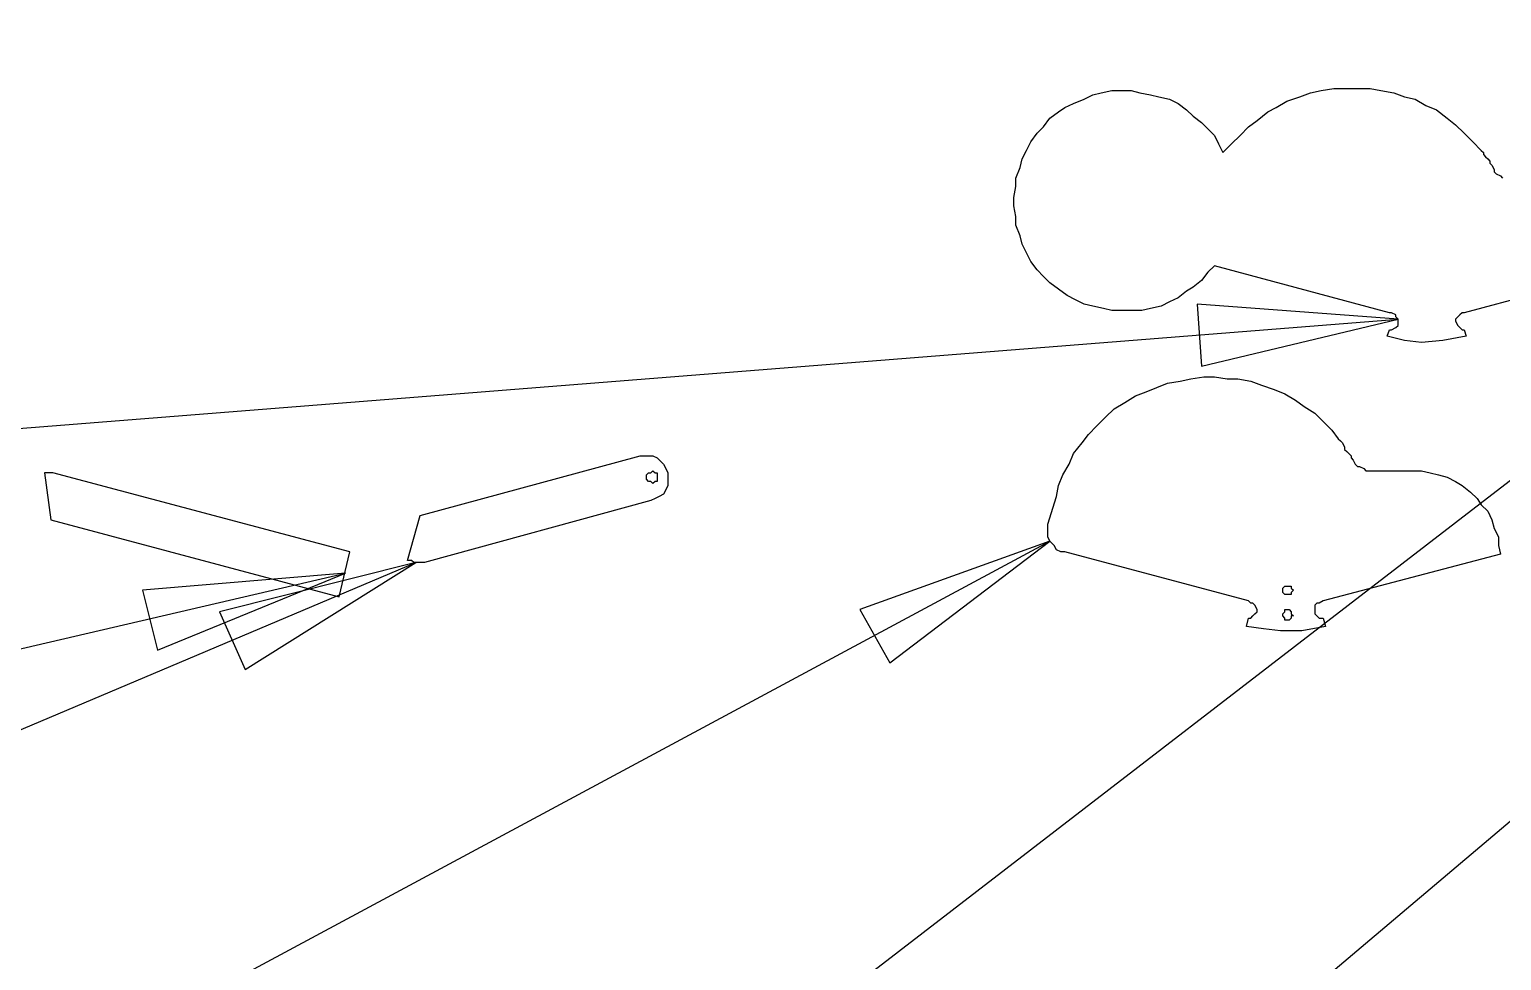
# Model space of a CAD drawing. Extents: x 9 to 432, y 44 to 411.
# Drawn here: x 63.44 to 82.9, y 95.3 to 107.6 of the extents above; entities that cross this region are included whole.
import ezdxf

# ---------------------------------------------------------------- set-up
doc = ezdxf.new("R2010")
doc.units = 0
doc.layers.get('0').update_dxf_attribs({"linetype": 'CONTINUOUS'})

msp = doc.modelspace()

# ---------------------------------------------------------------- linework, layer by layer
at = {"color": 7}
for p, q in [((26.924, 58.446811), (99.229333, 114.129256)), ((37.366222, 58.587922), (99.229333, 110.827256)), ((77.244222, 106.622144), (77.385333, 106.678589)), ((77.385333, 106.678589), (77.498222, 106.735033)), ((77.498222, 106.735033), (77.611111, 106.763256)), ((77.611111, 106.763256), (77.752222, 106.791478)), ((77.752222, 106.791478), (77.865111, 106.791478)), ((77.865111, 106.791478), (78.006222, 106.791478)), ((78.006222, 106.791478), (78.119111, 106.763256)), ((78.119111, 106.763256), (78.260222, 106.735033)), ((78.260222, 106.735033), (78.373111, 106.706811)), ((78.373111, 106.706811), (78.514222, 106.678589)), ((78.514222, 106.678589), (78.627111, 106.622144)), ((79.925333, 106.5657), (80.066444, 106.650367)), ((80.066444, 106.650367), (80.235778, 106.706811)), ((80.235778, 106.706811), (80.376889, 106.763256)), ((80.376889, 106.763256), (80.518, 106.791478)), ((80.518, 106.791478), (80.687333, 106.8197)), ((80.687333, 106.8197), (80.828444, 106.8197)), ((80.828444, 106.8197), (80.997778, 106.8197)), ((80.997778, 106.8197), (81.167111, 106.8197)), ((81.167111, 106.8197), (81.308222, 106.791478)), ((81.308222, 106.791478), (81.477556, 106.763256)), ((81.477556, 106.763256), (81.618667, 106.706811)), ((81.618667, 106.706811), (81.759778, 106.678589)), ((81.759778, 106.678589), (81.900889, 106.593922)), ((76.933778, 106.424589), (77.046667, 106.509256)), ((77.046667, 106.509256), (77.131333, 106.5657)), ((77.131333, 106.5657), (77.244222, 106.622144)), ((78.627111, 106.622144), (78.74, 106.537478)), ((78.74, 106.537478), (78.824667, 106.452811)), ((78.824667, 106.452811), (78.937556, 106.368144)), ((79.671333, 106.396367), (79.812444, 106.509256)), ((79.812444, 106.509256), (79.925333, 106.5657)), ((81.900889, 106.593922), (82.042, 106.537478)), ((82.042, 106.537478), (82.183111, 106.424589)), ((76.764444, 106.227033), (76.849111, 106.3117)), ((76.849111, 106.3117), (76.933778, 106.424589)), ((78.937556, 106.368144), (79.022222, 106.283478)), ((79.022222, 106.283478), (79.106889, 106.198811)), ((79.445556, 106.198811), (79.558444, 106.3117)), ((79.558444, 106.3117), (79.671333, 106.396367)), ((82.183111, 106.424589), (82.296, 106.339922)), ((82.296, 106.339922), (82.408889, 106.227033)), ((76.623333, 106.001256), (76.679778, 106.114144)), ((76.679778, 106.114144), (76.764444, 106.227033)), ((79.106889, 106.198811), (79.163333, 106.085922)), ((79.163333, 106.085922), (79.219778, 105.973033)), ((79.219778, 105.973033), (79.332667, 106.085922)), ((79.332667, 106.085922), (79.445556, 106.198811)), ((82.408889, 106.227033), (82.521778, 106.114144)), ((82.521778, 106.114144), (82.634667, 106.001256)), ((76.538667, 105.775478), (76.566889, 105.888367)), ((76.566889, 105.888367), (76.623333, 106.001256)), ((82.634667, 106.001256), (82.662889, 105.973033)), ((82.662889, 105.973033), (82.662889, 105.944811)), ((82.662889, 105.944811), (82.691111, 105.916589)), ((82.691111, 105.916589), (82.719333, 105.888367)), ((82.719333, 105.888367), (82.747556, 105.860144)), ((82.747556, 105.860144), (82.747556, 105.831922)), ((76.482222, 105.634367), (76.538667, 105.775478)), ((82.747556, 105.831922), (82.775778, 105.8037)), ((82.775778, 105.8037), (82.804, 105.747256)), ((82.804, 105.747256), (82.804, 105.719033)), ((82.804, 105.719033), (82.832222, 105.690811)), ((82.832222, 105.690811), (82.888667, 105.662589)), ((76.454, 105.380367), (76.482222, 105.521478)), ((76.482222, 105.521478), (76.482222, 105.634367)), ((82.888667, 105.662589), (82.916889, 105.634367)), ((76.454, 105.267478), (76.454, 105.380367)), ((76.482222, 105.126367), (76.454, 105.267478)), ((76.482222, 105.013478), (76.482222, 105.126367)), ((76.538667, 104.872367), (76.482222, 105.013478)), ((76.566889, 104.759478), (76.538667, 104.872367)), ((76.623333, 104.646589), (76.566889, 104.759478)), ((76.679778, 104.5337), (76.623333, 104.646589)), ((76.764444, 104.420811), (76.679778, 104.5337)), ((76.849111, 104.336144), (76.764444, 104.420811)), ((76.933778, 104.251478), (76.849111, 104.336144)), ((79.022222, 104.392589), (78.937556, 104.2797)), ((79.106889, 104.477256), (79.022222, 104.392589)), ((81.421111, 103.856367), (79.106889, 104.477256)), ((84.751333, 104.477256), (82.408889, 103.856367)), ((77.046667, 104.166811), (76.933778, 104.251478)), ((77.159556, 104.082144), (77.046667, 104.166811)), ((78.74, 104.138589), (78.627111, 104.053922)), ((78.824667, 104.195033), (78.74, 104.138589)), ((78.937556, 104.2797), (78.824667, 104.195033)), ((77.272444, 104.0257), (77.159556, 104.082144)), ((77.385333, 103.969256), (77.272444, 104.0257)), ((77.498222, 103.941033), (77.385333, 103.969256)), ((77.639333, 103.912811), (77.498222, 103.941033)), ((77.752222, 103.884589), (77.639333, 103.912811)), ((78.260222, 103.912811), (78.147333, 103.884589)), ((78.401333, 103.941033), (78.260222, 103.912811)), ((78.514222, 103.997478), (78.401333, 103.941033)), ((78.627111, 104.053922), (78.514222, 103.997478)), ((81.534, 103.7717), (78.881111, 103.969256)), ((78.881111, 103.969256), (78.937556, 103.150811)), ((81.534, 103.7717), (78.881111, 103.969256)), ((78.881111, 103.969256), (78.937556, 103.150811)), ((17.159111, 98.663478), (81.534, 103.7717)), ((77.893333, 103.884589), (77.752222, 103.884589)), ((78.006222, 103.884589), (77.893333, 103.884589)), ((78.147333, 103.884589), (78.006222, 103.884589)), ((78.937556, 103.150811), (81.534, 103.7717)), ((81.449333, 103.856367), (81.421111, 103.856367)), ((81.505778, 103.828144), (81.449333, 103.856367)), ((81.505778, 103.799922), (81.505778, 103.828144)), ((81.534, 103.7717), (81.505778, 103.799922)), ((81.534, 103.743478), (81.534, 103.7717)), ((81.534, 103.687033), (81.534, 103.743478)), ((82.324222, 103.799922), (82.296, 103.7717)), ((82.296, 103.7717), (82.296, 103.743478)), ((82.296, 103.743478), (82.324222, 103.687033)), ((82.352444, 103.828144), (82.324222, 103.799922)), ((82.380667, 103.856367), (82.352444, 103.828144)), ((82.408889, 103.856367), (82.380667, 103.856367)), ((81.392889, 103.545922), (81.421111, 103.630589)), ((81.618667, 103.489478), (81.392889, 103.545922)), ((81.421111, 103.630589), (81.449333, 103.630589)), ((81.449333, 103.630589), (81.505778, 103.658811)), ((81.505778, 103.658811), (81.534, 103.687033)), ((82.437111, 103.545922), (82.126667, 103.489478)), ((82.324222, 103.687033), (82.352444, 103.658811)), ((82.352444, 103.658811), (82.380667, 103.630589)), ((82.380667, 103.630589), (82.408889, 103.630589)), ((82.408889, 103.630589), (82.437111, 103.545922)), ((81.844444, 103.461256), (81.618667, 103.489478)), ((82.126667, 103.489478), (81.844444, 103.461256)), ((78.486, 102.925033), (78.655333, 102.953256)), ((78.655333, 102.953256), (78.796444, 102.981478)), ((78.796444, 102.981478), (78.965778, 103.0097)), ((78.965778, 103.0097), (79.106889, 103.0097)), ((79.106889, 103.0097), (79.276222, 102.981478)), ((79.276222, 102.981478), (79.417333, 102.981478)), ((79.417333, 102.981478), (79.586667, 102.953256)), ((79.586667, 102.953256), (79.727778, 102.896811)), ((77.921556, 102.671033), (78.062667, 102.7557)), ((78.062667, 102.7557), (78.203778, 102.812144)), ((78.203778, 102.812144), (78.344889, 102.868589)), ((78.344889, 102.868589), (78.486, 102.925033)), ((79.727778, 102.896811), (79.897111, 102.840367)), ((79.897111, 102.840367), (80.038222, 102.783922)), ((80.038222, 102.783922), (80.179333, 102.699256)), ((77.667556, 102.473478), (77.780444, 102.586367)), ((77.780444, 102.586367), (77.921556, 102.671033)), ((80.179333, 102.699256), (80.292222, 102.614589)), ((80.292222, 102.614589), (80.433333, 102.529922)), ((77.441778, 102.2477), (77.554667, 102.360589)), ((77.554667, 102.360589), (77.667556, 102.473478)), ((80.433333, 102.529922), (80.546222, 102.417033)), ((80.546222, 102.417033), (80.659111, 102.304144)), ((77.357111, 102.134811), (77.441778, 102.2477)), ((80.659111, 102.304144), (80.743778, 102.191256)), ((80.743778, 102.191256), (80.772, 102.163033)), ((80.772, 102.163033), (80.800222, 102.134811)), ((77.187778, 101.852589), (77.244222, 101.9937)), ((77.244222, 101.9937), (77.357111, 102.134811)), ((80.800222, 102.134811), (80.828444, 102.078367)), ((80.828444, 102.078367), (80.828444, 102.050144)), ((80.828444, 102.050144), (80.856667, 102.021922)), ((80.856667, 102.021922), (80.884889, 101.9937)), ((80.884889, 101.9937), (80.913111, 101.965478)), ((68.608222, 101.175256), (71.515111, 101.965478)), ((71.515111, 101.965478), (71.571556, 101.965478)), ((71.571556, 101.965478), (71.628, 101.965478)), ((71.628, 101.965478), (71.684444, 101.965478)), ((71.684444, 101.965478), (71.740889, 101.937256)), ((71.740889, 101.937256), (71.797333, 101.880811)), ((71.797333, 101.880811), (71.825556, 101.852589)), ((71.825556, 101.852589), (71.853778, 101.796144)), ((71.853778, 101.796144), (71.882, 101.7397)), ((77.103111, 101.711478), (77.187778, 101.852589)), ((80.913111, 101.965478), (80.913111, 101.937256)), ((80.913111, 101.937256), (80.941333, 101.909033)), ((80.941333, 101.909033), (80.969556, 101.852589)), ((80.969556, 101.852589), (80.997778, 101.824367)), ((80.997778, 101.824367), (81.026, 101.824367)), ((81.026, 101.824367), (81.082444, 101.796144)), ((81.082444, 101.796144), (81.110667, 101.767922)), ((63.754, 101.7397), (63.641111, 101.7397)), ((63.641111, 101.7397), (63.725778, 101.118811)), ((67.676889, 100.695478), (63.754, 101.7397)), ((71.599778, 101.711478), (71.628, 101.7397)), ((71.599778, 101.683256), (71.599778, 101.711478)), ((71.599778, 101.655033), (71.599778, 101.683256)), ((71.628, 101.626811), (71.599778, 101.655033)), ((71.628, 101.7397), (71.656222, 101.7397)), ((71.656222, 101.626811), (71.628, 101.626811)), ((71.656222, 101.7397), (71.684444, 101.767922)), ((71.684444, 101.598589), (71.656222, 101.626811)), ((71.684444, 101.767922), (71.712667, 101.7397)), ((71.712667, 101.626811), (71.684444, 101.598589)), ((71.712667, 101.7397), (71.740889, 101.7397)), ((71.740889, 101.626811), (71.712667, 101.626811)), ((71.740889, 101.7397), (71.740889, 101.711478)), ((71.740889, 101.711478), (71.740889, 101.683256)), ((71.740889, 101.683256), (71.740889, 101.655033)), ((71.740889, 101.655033), (71.740889, 101.626811)), ((71.882, 101.7397), (71.882, 101.683256)), ((71.882, 101.683256), (71.882, 101.626811)), ((71.882, 101.626811), (71.882, 101.570367)), ((77.046667, 101.570367), (77.103111, 101.711478)), ((81.110667, 101.767922), (81.167111, 101.767922)), ((81.167111, 101.767922), (81.195333, 101.767922)), ((81.195333, 101.767922), (81.731556, 101.767922)), ((81.731556, 101.767922), (81.844444, 101.767922)), ((81.844444, 101.767922), (81.957333, 101.7397)), ((81.957333, 101.7397), (82.070222, 101.711478)), ((82.070222, 101.711478), (82.183111, 101.683256)), ((82.183111, 101.683256), (82.296, 101.626811)), ((82.296, 101.626811), (82.380667, 101.570367)), ((71.712667, 101.401033), (71.656222, 101.372811)), ((71.769111, 101.429256), (71.712667, 101.401033)), ((71.825556, 101.457478), (71.769111, 101.429256)), ((71.853778, 101.513922), (71.825556, 101.457478)), ((71.882, 101.570367), (71.853778, 101.513922)), ((76.905556, 101.062367), (77.018444, 101.429256)), ((77.018444, 101.429256), (77.046667, 101.570367)), ((82.380667, 101.570367), (82.493556, 101.4857)), ((82.493556, 101.4857), (82.578222, 101.401033)), ((82.578222, 101.401033), (82.634667, 101.316367)), ((71.656222, 101.372811), (68.664667, 100.554367)), ((82.634667, 101.316367), (82.719333, 101.2317)), ((82.719333, 101.2317), (82.775778, 101.118811)), ((63.725778, 101.118811), (67.535778, 100.102811)), ((68.438889, 100.582589), (68.608222, 101.175256)), ((76.905556, 101.005922), (76.905556, 101.062367)), ((76.905556, 100.949478), (76.905556, 101.005922)), ((82.775778, 101.118811), (82.804, 101.005922)), ((82.804, 101.005922), (82.860444, 100.893033)), ((16.707556, 68.493922), (76.933778, 100.836589)), ((76.933778, 100.836589), (74.422, 99.933478)), ((76.933778, 100.836589), (74.422, 99.933478)), ((74.817111, 99.227922), (76.933778, 100.836589)), ((76.905556, 100.893033), (76.905556, 100.949478)), ((76.933778, 100.836589), (76.905556, 100.893033)), ((76.990222, 100.780144), (76.933778, 100.836589)), ((82.860444, 100.893033), (82.860444, 100.780144)), ((67.535778, 100.102811), (67.676889, 100.695478)), ((77.018444, 100.7237), (76.990222, 100.780144)), ((77.074889, 100.695478), (77.018444, 100.7237)), ((77.131333, 100.695478), (77.074889, 100.695478)), ((79.558444, 100.046367), (77.131333, 100.695478)), ((82.888667, 100.667256), (80.546222, 100.046367)), ((82.860444, 100.780144), (82.888667, 100.667256)), ((16.848667, 78.710367), (68.551778, 100.554367)), ((17.046222, 88.644589), (67.620444, 100.413256)), ((67.620444, 100.413256), (64.939333, 100.187478)), ((67.620444, 100.413256), (64.939333, 100.187478)), ((65.136889, 99.397256), (67.620444, 100.413256)), ((68.551778, 100.554367), (65.955333, 99.905256)), ((68.551778, 100.554367), (65.955333, 99.905256)), ((66.294, 99.143256), (68.551778, 100.554367)), ((68.467111, 100.582589), (68.438889, 100.582589)), ((68.495333, 100.582589), (68.467111, 100.582589)), ((68.523556, 100.554367), (68.495333, 100.582589)), ((68.551778, 100.554367), (68.523556, 100.554367)), ((68.58, 100.554367), (68.551778, 100.554367)), ((68.608222, 100.554367), (68.58, 100.554367)), ((68.636444, 100.554367), (68.608222, 100.554367)), ((68.664667, 100.554367), (68.636444, 100.554367)), ((80.01, 100.2157), (80.038222, 100.243922)), ((80.01, 100.187478), (80.01, 100.2157)), ((80.038222, 100.243922), (80.066444, 100.243922)), ((80.066444, 100.243922), (80.094667, 100.243922)), ((80.094667, 100.243922), (80.122889, 100.243922)), ((80.122889, 100.243922), (80.122889, 100.2157)), ((80.122889, 100.2157), (80.151111, 100.187478)), ((64.939333, 100.187478), (65.136889, 99.397256)), ((64.939333, 100.187478), (65.136889, 99.397256)), ((79.586667, 100.018144), (79.558444, 100.046367)), ((80.01, 100.159256), (80.01, 100.187478)), ((80.038222, 100.131033), (80.01, 100.159256)), ((80.066444, 100.131033), (80.038222, 100.131033)), ((80.094667, 100.131033), (80.066444, 100.131033)), ((80.122889, 100.131033), (80.094667, 100.131033)), ((80.151111, 100.187478), (80.122889, 100.159256)), ((80.122889, 100.159256), (80.122889, 100.131033)), ((80.546222, 100.046367), (80.489778, 100.018144)), ((65.955333, 99.905256), (66.294, 99.143256)), ((65.955333, 99.905256), (66.294, 99.143256)), ((74.422, 99.933478), (74.817111, 99.227922)), ((74.422, 99.933478), (74.817111, 99.227922)), ((79.614889, 100.018144), (79.586667, 100.018144)), ((79.586667, 99.820589), (79.614889, 99.848811)), ((79.643111, 99.989922), (79.614889, 100.018144)), ((79.614889, 99.848811), (79.643111, 99.877033)), ((79.671333, 99.933478), (79.643111, 99.989922)), ((79.643111, 99.877033), (79.671333, 99.905256)), ((79.671333, 99.905256), (79.671333, 99.933478)), ((80.01, 99.877033), (80.038222, 99.905256)), ((80.01, 99.848811), (80.01, 99.877033)), ((80.038222, 99.820589), (80.01, 99.848811)), ((80.038222, 99.905256), (80.038222, 99.933478)), ((80.038222, 99.933478), (80.066444, 99.933478)), ((80.066444, 99.933478), (80.094667, 99.933478)), ((80.094667, 99.933478), (80.122889, 99.905256)), ((80.122889, 99.905256), (80.122889, 99.877033)), ((80.122889, 99.877033), (80.151111, 99.848811)), ((80.151111, 99.848811), (80.122889, 99.848811)), ((80.122889, 99.848811), (80.122889, 99.820589)), ((80.461556, 100.018144), (80.433333, 99.989922)), ((80.433333, 99.989922), (80.433333, 99.933478)), ((80.433333, 99.933478), (80.433333, 99.905256)), ((80.433333, 99.905256), (80.433333, 99.877033)), ((80.433333, 99.877033), (80.461556, 99.848811)), ((80.489778, 100.018144), (80.461556, 100.018144)), ((80.461556, 99.848811), (80.489778, 99.820589)), ((79.530222, 99.7077), (79.558444, 99.820589)), ((79.756, 99.679478), (79.530222, 99.7077)), ((79.558444, 99.820589), (79.586667, 99.820589)), ((79.981778, 99.651256), (79.756, 99.679478)), ((80.264, 99.651256), (79.981778, 99.651256)), ((80.038222, 99.792367), (80.038222, 99.820589)), ((80.066444, 99.792367), (80.038222, 99.792367)), ((80.094667, 99.792367), (80.066444, 99.792367)), ((80.122889, 99.820589), (80.094667, 99.792367)), ((80.574444, 99.7077), (80.264, 99.651256)), ((80.489778, 99.820589), (80.546222, 99.820589)), ((80.546222, 99.820589), (80.574444, 99.7077))]:
    msp.add_line(p, q, dxfattribs=at)

doc.saveas('drawing.dxf')
